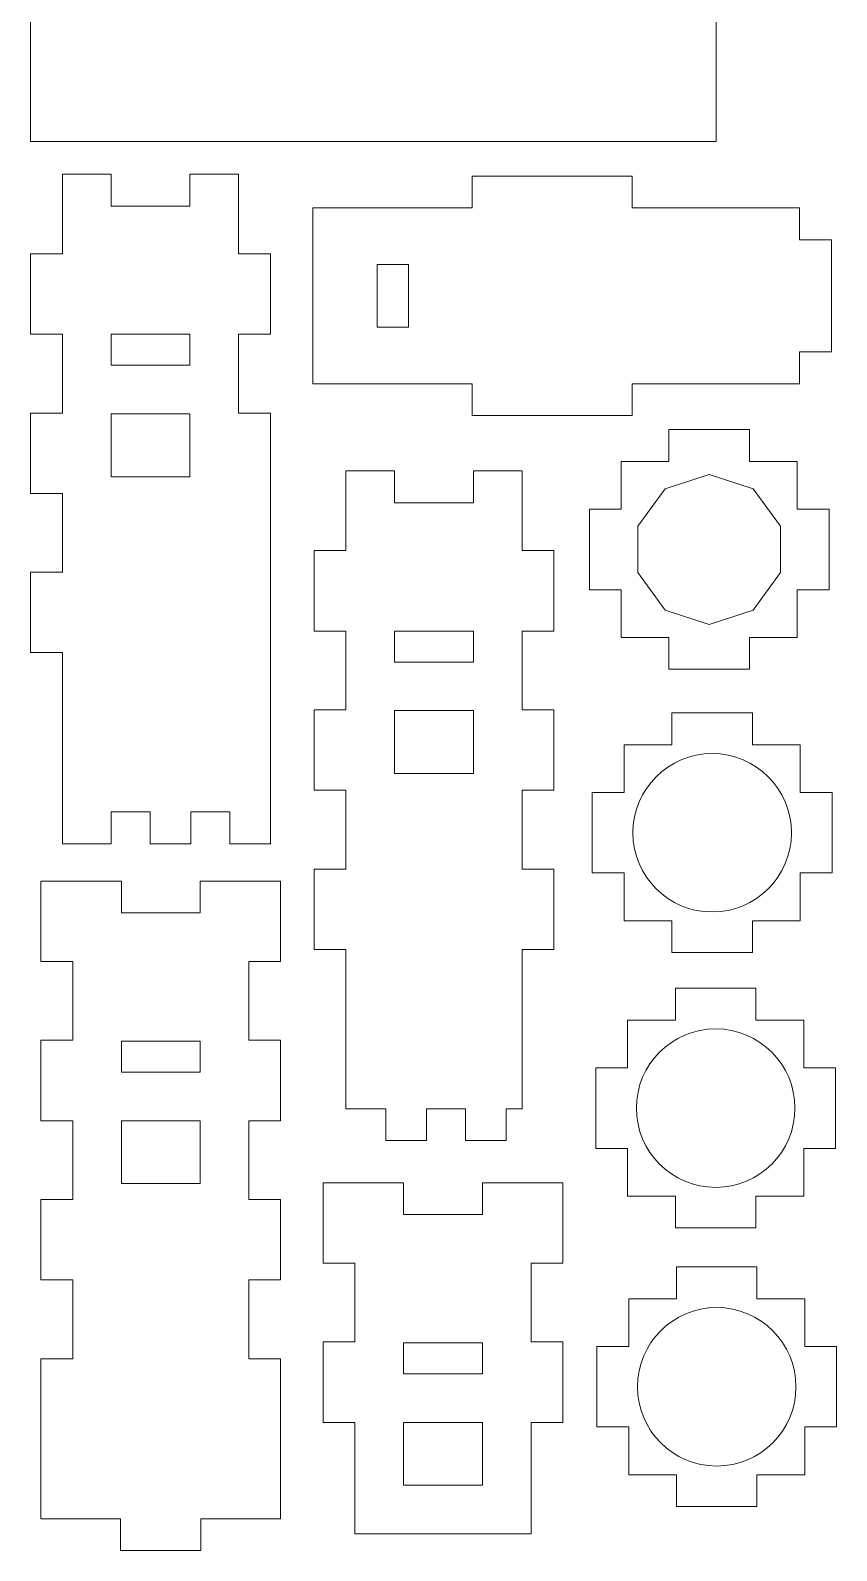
# Model space of a CAD drawing. Header units: millimetres. Extents: x -29 to 266, y -29 to 330.
# Drawn here: x -28.6 to 72.6, y -29.2 to 161.7 of the extents above; entities that cross this region are included whole.
import ezdxf

# ---------------------------------------------------------------- set-up
doc = ezdxf.new("R2010")
doc.units = ezdxf.units.MM
doc.layers.add('Top$1', color=7, linetype='Continuous', true_color=0xffffff)

msp = doc.modelspace()

# ---------------------------------------------------------------- linework, layer by layer
at = {"layer": 'Top$1', "color": 155, "linetype": 'Continuous', "lineweight": 18}
for p, q in [((-28.58, 167.88), (-28.58, 147.78)), ((57.52, 147.78), (57.52, 167.78)), ((-28.58, 147.78), (57.52, 147.78)), ((-24.56, 133.68), (-24.56, 143.68)), ((-24.56, 143.68), (-18.46, 143.68)), ((-18.46, 143.68), (-18.46, 139.68)), ((-8.56, 139.68), (-8.56, 143.68)), ((-8.56, 143.68), (-2.46, 143.68)), ((-2.46, 143.68), (-2.46, 133.68)), ((46.96, 143.45), (26.86, 143.45)), ((26.86, 143.45), (26.86, 139.45)), ((46.96, 139.45), (46.96, 143.45)), ((-18.46, 139.68), (-8.56, 139.68)), ((26.86, 139.45), (6.86, 139.45)), ((6.86, 139.45), (6.86, 117.35)), ((67.96, 139.45), (46.96, 139.45)), ((67.96, 135.45), (67.96, 139.45)), ((-28.56, 123.58), (-28.56, 133.68)), ((-28.56, 133.68), (-24.56, 133.68)), ((-2.46, 133.68), (1.54, 133.68)), ((1.54, 133.68), (1.54, 123.58)), ((71.96, 135.45), (67.96, 135.45)), ((71.96, 121.35), (71.96, 135.45)), ((14.96, 124.45), (14.96, 132.35)), ((14.96, 132.35), (18.86, 132.35)), ((18.86, 132.35), (18.86, 124.45)), ((18.86, 124.45), (14.96, 124.45)), ((-24.56, 123.58), (-28.56, 123.58)), ((-24.56, 113.68), (-24.56, 123.58)), ((-18.46, 119.68), (-18.46, 123.58)), ((-18.46, 123.58), (-8.56, 123.58)), ((-8.56, 123.58), (-8.56, 119.68)), ((1.54, 123.58), (-2.46, 123.58)), ((-2.46, 123.58), (-2.46, 113.68)), ((67.96, 117.35), (67.96, 121.35)), ((67.96, 121.35), (71.96, 121.35)), ((-8.56, 119.68), (-18.46, 119.68)), ((6.86, 117.35), (26.86, 117.35)), ((26.86, 117.35), (26.86, 113.35)), ((46.96, 117.35), (67.96, 117.35)), ((46.96, 113.35), (46.96, 117.35)), ((-28.56, 103.58), (-28.56, 113.68)), ((-28.56, 113.68), (-24.56, 113.68)), ((-18.46, 105.68), (-18.46, 113.58)), ((-18.46, 113.58), (-8.56, 113.58)), ((-8.56, 113.58), (-8.56, 105.68)), ((-2.46, 113.68), (1.54, 113.68)), ((1.54, 113.68), (1.54, 59.58)), ((26.86, 113.35), (46.96, 113.35)), ((51.58, 111.59), (61.68, 111.59)), ((51.58, 107.59), (51.58, 111.59)), ((61.68, 111.59), (61.68, 107.59)), ((45.58, 107.59), (51.58, 107.59)), ((45.58, 101.59), (45.58, 107.59)), ((61.68, 107.59), (67.68, 107.59)), ((67.68, 107.59), (67.68, 101.59)), ((-8.56, 105.68), (-18.46, 105.68)), ((17.13, 106.4), (11.03, 106.4)), ((11.03, 106.4), (11.03, 96.4)), ((17.13, 102.4), (17.13, 106.4)), ((27.03, 106.4), (27.03, 102.4)), ((33.13, 106.4), (27.03, 106.4)), ((33.13, 96.4), (33.13, 106.4)), ((56.63, 105.95), (51.1, 104.15)), ((62.16, 104.15), (56.63, 105.95)), ((-24.56, 103.58), (-28.56, 103.58)), ((-24.56, 93.68), (-24.56, 103.58)), ((51.1, 104.15), (47.68, 99.45)), ((65.58, 99.45), (62.16, 104.15)), ((27.03, 102.4), (17.13, 102.4)), ((41.58, 91.49), (41.58, 101.59)), ((41.58, 101.59), (45.58, 101.59)), ((67.68, 101.59), (71.68, 101.59)), ((71.68, 101.59), (71.68, 91.49)), ((47.68, 99.45), (47.68, 93.63)), ((65.58, 93.63), (65.58, 99.45)), ((11.03, 96.4), (7.03, 96.4)), ((7.03, 96.4), (7.03, 86.3)), ((37.13, 96.4), (33.13, 96.4)), ((37.13, 86.3), (37.13, 96.4)), ((-28.56, 83.58), (-28.56, 93.68)), ((-28.56, 93.68), (-24.56, 93.68)), ((47.68, 93.63), (51.1, 88.93)), ((62.16, 88.93), (65.58, 93.63)), ((45.58, 91.49), (41.58, 91.49)), ((45.58, 85.49), (45.58, 91.49)), ((67.68, 91.49), (67.68, 85.49)), ((71.68, 91.49), (67.68, 91.49)), ((51.1, 88.93), (56.63, 87.13)), ((56.63, 87.13), (62.16, 88.93)), ((7.03, 86.3), (11.03, 86.3)), ((11.03, 86.3), (11.03, 76.4)), ((17.13, 82.4), (17.13, 86.3)), ((17.13, 86.3), (27.03, 86.3)), ((27.03, 86.3), (27.03, 82.4)), ((33.13, 76.4), (33.13, 86.3)), ((33.13, 86.3), (37.13, 86.3)), ((51.58, 85.49), (45.58, 85.49)), ((51.58, 81.49), (51.58, 85.49)), ((61.68, 85.49), (61.68, 81.49)), ((67.68, 85.49), (61.68, 85.49)), ((-24.56, 83.58), (-28.56, 83.58)), ((-24.56, 59.58), (-24.56, 83.58)), ((27.03, 82.4), (17.13, 82.4)), ((61.68, 81.49), (51.58, 81.49)), ((7.03, 76.4), (7.03, 66.3)), ((11.03, 76.4), (7.03, 76.4)), ((37.13, 76.4), (33.13, 76.4)), ((37.13, 66.3), (37.13, 76.4)), ((17.13, 68.4), (17.13, 76.3)), ((17.13, 76.3), (27.03, 76.3)), ((27.03, 76.3), (27.03, 68.4)), ((51.95, 76.01), (62.05, 76.01)), ((51.95, 72.01), (51.95, 76.01)), ((62.05, 76.01), (62.05, 72.01)), ((45.95, 72.01), (51.95, 72.01)), ((45.95, 66.01), (45.95, 72.01)), ((62.05, 72.01), (68.05, 72.01)), ((68.05, 72.01), (68.05, 66.01)), ((27.03, 68.4), (17.13, 68.4)), ((7.03, 66.3), (11.03, 66.3)), ((11.03, 66.3), (11.03, 56.4)), ((33.13, 56.4), (33.13, 66.3)), ((33.13, 66.3), (37.13, 66.3)), ((41.95, 55.91), (41.95, 66.01)), ((41.95, 66.01), (45.95, 66.01)), ((68.05, 66.01), (72.05, 66.01)), ((72.05, 66.01), (72.05, 55.91)), ((-13.56, 63.58), (-18.46, 63.58)), ((-18.46, 63.58), (-18.46, 59.58)), ((-13.56, 59.58), (-13.56, 63.58)), ((-3.56, 63.58), (-8.46, 63.58)), ((-8.46, 63.58), (-8.46, 59.58)), ((-3.56, 59.58), (-3.56, 63.58)), ((-18.46, 59.58), (-24.56, 59.58)), ((-8.46, 59.58), (-13.56, 59.58)), ((1.54, 59.58), (-3.56, 59.58)), ((11.03, 56.4), (7.03, 56.4)), ((7.03, 56.4), (7.03, 46.3)), ((37.13, 56.4), (33.13, 56.4)), ((37.13, 46.3), (37.13, 56.4)), ((45.95, 55.91), (41.95, 55.91)), ((45.95, 49.91), (45.95, 55.91)), ((72.05, 55.91), (68.05, 55.91)), ((68.05, 55.91), (68.05, 49.91)), ((-17.17, 54.89), (-27.27, 54.89)), ((-27.27, 54.89), (-27.27, 44.79)), ((-17.17, 50.89), (-17.17, 54.89)), ((2.83, 54.89), (-7.27, 54.89)), ((-7.27, 54.89), (-7.27, 50.89)), ((2.83, 44.79), (2.83, 54.89)), ((-7.27, 50.89), (-17.17, 50.89)), ((51.95, 49.91), (45.95, 49.91)), ((51.95, 45.91), (51.95, 49.91)), ((68.05, 49.91), (62.05, 49.91)), ((62.05, 49.91), (62.05, 45.91)), ((7.03, 46.3), (11.03, 46.3)), ((11.03, 46.3), (11.03, 26.3)), ((33.13, 26.3), (33.13, 46.3)), ((33.13, 46.3), (37.13, 46.3)), ((62.05, 45.91), (51.95, 45.91)), ((-27.27, 44.79), (-23.27, 44.79)), ((-23.27, 44.79), (-23.27, 34.89)), ((-1.17, 34.89), (-1.17, 44.79)), ((-1.17, 44.79), (2.83, 44.79)), ((52.39, 41.42), (62.49, 41.42)), ((52.39, 37.42), (52.39, 41.42)), ((62.49, 41.42), (62.49, 37.42)), ((46.39, 37.42), (52.39, 37.42)), ((46.39, 31.42), (46.39, 37.42)), ((62.49, 37.42), (68.49, 37.42)), ((68.49, 37.42), (68.49, 31.42)), ((-23.27, 34.89), (-27.27, 34.89)), ((-27.27, 34.89), (-27.27, 24.79)), ((-17.17, 30.89), (-17.17, 34.79)), ((-17.17, 34.79), (-7.27, 34.79)), ((-7.27, 34.79), (-7.27, 30.89)), ((2.83, 34.89), (-1.17, 34.89)), ((2.83, 24.79), (2.83, 34.89)), ((-7.27, 30.89), (-17.17, 30.89)), ((42.39, 31.42), (46.39, 31.42)), ((42.39, 21.32), (42.39, 31.42)), ((68.49, 31.42), (72.49, 31.42)), ((72.49, 31.42), (72.49, 21.32)), ((11.03, 26.3), (16.03, 26.3)), ((16.03, 26.3), (16.03, 22.3)), ((21.13, 22.3), (21.13, 26.3)), ((21.13, 26.3), (26.03, 26.3)), ((26.03, 26.3), (26.03, 22.3)), ((31.13, 22.3), (31.13, 26.3)), ((31.13, 26.3), (33.13, 26.3)), ((-27.27, 24.79), (-23.27, 24.79)), ((-23.27, 24.79), (-23.27, 14.89)), ((-17.17, 16.89), (-17.17, 24.79)), ((-17.17, 24.79), (-7.27, 24.79)), ((-7.27, 24.79), (-7.27, 16.89)), ((-1.17, 14.89), (-1.17, 24.79)), ((-1.17, 24.79), (2.83, 24.79)), ((16.03, 22.3), (21.13, 22.3)), ((26.03, 22.3), (31.13, 22.3)), ((46.39, 21.32), (42.39, 21.32)), ((46.39, 15.32), (46.39, 21.32)), ((68.49, 21.32), (68.49, 15.32)), ((72.49, 21.32), (68.49, 21.32)), ((-7.27, 16.89), (-17.17, 16.89)), ((18.26, 17), (8.16, 17)), ((8.16, 17), (8.16, 6.9)), ((18.26, 13), (18.26, 17)), ((38.26, 17), (28.16, 17)), ((28.16, 17), (28.16, 13)), ((38.26, 6.9), (38.26, 17)), ((52.39, 15.32), (46.39, 15.32)), ((52.39, 11.32), (52.39, 15.32)), ((68.49, 15.32), (62.49, 15.32)), ((62.49, 15.32), (62.49, 11.32)), ((-23.27, 14.89), (-27.27, 14.89)), ((-27.27, 14.89), (-27.27, 4.79)), ((2.83, 14.89), (-1.17, 14.89)), ((2.83, 4.79), (2.83, 14.89)), ((28.16, 13), (18.26, 13)), ((62.49, 11.32), (52.39, 11.32)), ((8.16, 6.9), (12.16, 6.9)), ((12.16, 6.9), (12.16, -3)), ((34.26, -3), (34.26, 6.9)), ((34.26, 6.9), (38.26, 6.9)), ((52.52, 2.42), (52.52, 6.42)), ((52.52, 6.42), (62.62, 6.42)), ((62.62, 6.42), (62.62, 2.42)), ((-27.27, 4.79), (-23.27, 4.79)), ((-23.27, 4.79), (-23.27, -5.11)), ((-1.17, -5.11), (-1.17, 4.79)), ((-1.17, 4.79), (2.83, 4.79)), ((46.52, -3.58), (46.52, 2.42)), ((46.52, 2.42), (52.52, 2.42)), ((62.62, 2.42), (68.62, 2.42)), ((68.62, 2.42), (68.62, -3.58)), ((8.16, -3), (8.16, -13.1)), ((12.16, -3), (8.16, -3)), ((18.26, -7), (18.26, -3.1)), ((18.26, -3.1), (28.16, -3.1)), ((28.16, -3.1), (28.16, -7)), ((38.26, -3), (34.26, -3)), ((38.26, -13.1), (38.26, -3)), ((42.52, -13.68), (42.52, -3.58)), ((42.52, -3.58), (46.52, -3.58)), ((68.62, -3.58), (72.62, -3.58)), ((72.62, -3.58), (72.62, -13.68)), ((-23.27, -5.11), (-27.27, -5.11)), ((-27.27, -5.11), (-27.27, -25.21)), ((2.83, -5.11), (-1.17, -5.11)), ((2.83, -25.21), (2.83, -5.11)), ((28.16, -7), (18.26, -7)), ((8.16, -13.1), (12.16, -13.1)), ((12.16, -13.1), (12.16, -27.1)), ((18.26, -21), (18.26, -13.1)), ((18.26, -13.1), (28.16, -13.1)), ((28.16, -13.1), (28.16, -21)), ((34.26, -13.1), (38.26, -13.1)), ((34.26, -27.1), (34.26, -13.1)), ((46.52, -13.68), (42.52, -13.68)), ((46.52, -19.68), (46.52, -13.68)), ((68.62, -13.68), (68.62, -19.68)), ((72.62, -13.68), (68.62, -13.68)), ((28.16, -21), (18.26, -21)), ((52.52, -19.68), (46.52, -19.68)), ((52.52, -23.68), (52.52, -19.68)), ((68.62, -19.68), (62.62, -19.68)), ((62.62, -19.68), (62.62, -23.68)), ((62.62, -23.68), (52.52, -23.68)), ((-27.27, -25.21), (-17.27, -25.21)), ((-17.27, -25.21), (-17.27, -29.21)), ((-7.17, -29.21), (-7.17, -25.21)), ((-7.17, -25.21), (2.83, -25.21)), ((12.16, -27.1), (34.26, -27.1)), ((-17.27, -29.21), (-7.17, -29.21))]:
    msp.add_line(p, q, dxfattribs=at)
for centre in [(57, 60.96), (57.44, 26.37), (57.57, -8.63)]:
    msp.add_circle(centre, 9.95, dxfattribs=at)

doc.saveas('drawing.dxf')
